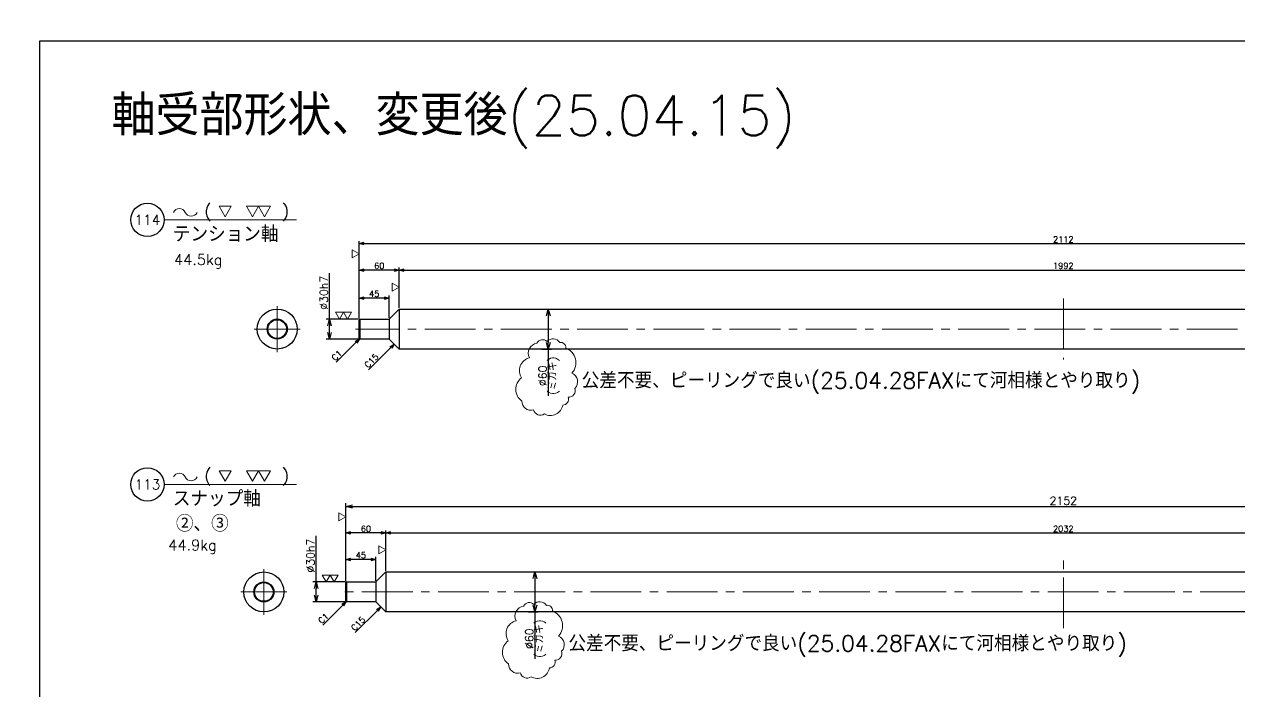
# Model space of a CAD drawing. Header units: millimetres. Extents: x -8731 to 85711, y -14522 to 31379.
# Drawn here: x 33650 to 35473, y 4888 to 5890 of the extents above; entities that cross this region are included whole.
import ezdxf
from ezdxf import colors
from ezdxf.entities.mleader import LeaderData, LeaderLine
from ezdxf.enums import TextEntityAlignment as Align
from ezdxf.math import Vec2, Vec3

# ---------------------------------------------------------------- set-up
doc = ezdxf.new("R2010")
doc.units = ezdxf.units.MM
doc.header["$LTSCALE"] = 4
doc.header["$PDMODE"] = 99
doc.header["$PDSIZE"] = 1
doc.linetypes.add('CENTER2', pattern=[28.575, 19.05, -3.175, 3.175, -3.175])
for name, color, linetype, lineweight in [('01_NORMAL', 7, 'Continuous', 25), ('02_SLIM', 4, 'Continuous', 13), ('05_CENTER', 4, 'CENTER2', 13), ('07_TEXT', 3, 'Continuous', 13), ('08_DIM', 3, 'Continuous', 13)]:
    doc.layers.add(name, color=color, linetype=linetype, lineweight=lineweight)
doc.styles.add('KSS_TXT', font='txt.shx', dxfattribs={"bigfont": 'extfont2.shx'})
doc.styles.get("Standard").update_dxf_attribs({"font": 'txt.shx', "bigfont": 'extfont2.shx'})
doc.dimstyles.new('KSS_DIM', dxfattribs={"dimscale": 3, "dimtxt": 3, "dimasz": 2.5, "dimexe": 1.25, "dimexo": 0.625, "dimtad": 1, "dimdsep": 46, "dimtxsty": 'KSS_TXT', "dimblk": 'OPEN30', "dimcen": 0, "dimazin": 2, "dimtfac": 0.75, "dimtmove": 0, "dimatfit": 3, "dimldrblk": 'OPEN30', "dimfxl": 1, "dimtolj": 1, "dimarcsym": 0})

# ---------------------------------------------------------------- blocks, each defined once
blk = doc.blocks.new('_Open30')
at = {"color": 0, "linetype": 'ByBlock', "lineweight": -2}
for p, q in [((-1, 0.27), (0, 0)), ((0, 0), (-1, -0.27)), ((0, 0), (-1, 0))]:
    blk.add_line(p, q, dxfattribs=at)
blk = doc.blocks.new('*D4457')
at = {"layer": '08_DIM', "color": 0, "lineweight": -2, "transparency": 16777216}
for p, q in [((34132, 5053.7), (34132, 5130.2)), ((34184.5, 5126.5), (34139.5, 5126.5)), ((34192, 5069.7), (34192, 5130.2))]:
    blk.add_line(p, q, dxfattribs=at)
at = {"layer": 'Defpoints', "color": 0, "transparency": 16777216}
for p in [(34132, 5126.5), (34192, 5067.9), (34132, 5051.9)]:
    blk.add_point(p, dxfattribs=at)
at = {"layer": '08_DIM', "color": 0, "lineweight": -2, "transparency": 16777216, "xscale": 7.5, "yscale": 7.5, "zscale": 7.5, "rotation": 180}
blk.add_blockref('_Open30', (34132, 5126.5), dxfattribs=at)
at = {"layer": '08_DIM', "color": 0, "lineweight": -2, "transparency": 16777216, "xscale": 7.5, "yscale": 7.5, "zscale": 7.5}
blk.add_blockref('_Open30', (34192, 5126.5), dxfattribs=at)
at = {"layer": '08_DIM', "color": 0, "transparency": 16777216, "insert": (34162, 5132.8), "char_height": 9, "attachment_point": 5, "style": 'KSS_TXT'}
blk.add_mtext('\\A1;60', dxfattribs=at)
blk = doc.blocks.new('*D4458')
at = {"layer": '08_DIM', "color": 0, "lineweight": -2, "transparency": 16777216}
for p, q in [((34132, 5054.4), (34132, 5171.2)), ((34142, 5166.2), (36274, 5166.2)), ((36284, 5054.4), (36284, 5171.2))]:
    blk.add_line(p, q, dxfattribs=at)
at = {"layer": 'Defpoints', "color": 0, "transparency": 16777216}
for p in [(36284, 5166.2), (34132, 5051.9), (36284, 5051.9)]:
    blk.add_point(p, dxfattribs=at)
at = {"layer": '08_DIM', "color": 0, "lineweight": -2, "transparency": 16777216, "xscale": 10, "yscale": 10, "zscale": 10, "rotation": 180}
blk.add_blockref('_Open30', (34132, 5166.2), dxfattribs=at)
at = {"layer": '08_DIM', "color": 0, "lineweight": -2, "transparency": 16777216, "xscale": 10, "yscale": 10, "zscale": 10}
blk.add_blockref('_Open30', (36284, 5166.2), dxfattribs=at)
at = {"layer": '08_DIM', "color": 0, "transparency": 16777216, "insert": (35208, 5174.7), "char_height": 12, "attachment_point": 5, "style": 'KSS_TXT'}
blk.add_mtext('\\A1;2152', dxfattribs=at)
blk = doc.blocks.new('*D4459')
at = {"layer": '08_DIM', "color": 0, "lineweight": -2, "transparency": 16777216}
for p, q in [((34087.4, 5052.9), (34087.4, 5121.9)), ((34130.5, 5052.9), (34082.4, 5052.9)), ((34087.4, 5032.9), (34087.4, 5042.9)), ((34130.5, 5022.9), (34082.4, 5022.9))]:
    blk.add_line(p, q, dxfattribs=at)
at = {"layer": 'Defpoints', "color": 0, "transparency": 16777216}
for p in [(34087.4, 5052.9), (34133, 5052.9), (34133, 5022.9)]:
    blk.add_point(p, dxfattribs=at)
at = {"layer": '08_DIM', "color": 0, "lineweight": -2, "transparency": 16777216, "xscale": 10, "yscale": 10, "zscale": 10}
for p, rotation in [((34087.4, 5052.9), 90), ((34087.4, 5022.9), 270)]:
    blk.add_blockref('_Open30', p, dxfattribs=dict(at, rotation=rotation))
at = {"layer": '08_DIM', "color": 0, "transparency": 16777216, "insert": (34078.9, 5092.4), "char_height": 12, "attachment_point": 5, "rotation": 90, "style": 'KSS_TXT'}
blk.add_mtext('\\A1;%%C30h7', dxfattribs=at)
blk = doc.blocks.new('*D4460')
at = {"layer": '08_DIM', "color": 0, "lineweight": -2, "transparency": 16777216}
for p, q in [((34405.8, 5067.9), (34420.6, 5067.9)), ((34415.6, 5057.9), (34415.6, 5017.9)), ((34405.8, 5007.9), (34420.6, 5007.9)), ((34415.6, 5007.9), (34415.6, 4937.7))]:
    blk.add_line(p, q, dxfattribs=at)
at = {"layer": 'Defpoints', "color": 0, "transparency": 16777216}
for p in [(34403.3, 5067.9), (34403.3, 5007.9), (34415.6, 5007.9)]:
    blk.add_point(p, dxfattribs=at)
at = {"layer": '08_DIM', "color": 0, "lineweight": -2, "transparency": 16777216, "xscale": 10, "yscale": 10, "zscale": 10}
for p, rotation in [((34415.6, 5067.9), 90), ((34415.6, 5007.9), 270)]:
    blk.add_blockref('_Open30', p, dxfattribs=dict(at, rotation=rotation))
at = {"layer": '08_DIM', "color": 0, "transparency": 16777216, "char_height": 12, "attachment_point": 5, "rotation": 90, "style": 'KSS_TXT'}
for s, insert in [('\\A1;%%C60', (34407.1, 4967.8)), ('\\A1;(ミガキ)', (34424.1, 4967.8))]:
    blk.add_mtext(s, dxfattribs=dict(at, insert=insert))
blk = doc.blocks.new('*D4461')
at = {"layer": '08_DIM', "color": 0, "lineweight": -2, "transparency": 16777216}
blk.add_line((34127.2, 5018.1), (34097.3, 4988.1), dxfattribs=at)
at = {"layer": 'Defpoints', "color": 0, "transparency": 16777216}
for p in [(34132.5, 5023.4), (34087.4, 4978.2), (34087.4, 4978.2)]:
    blk.add_point(p, dxfattribs=at)
at = {"layer": '08_DIM', "color": 0, "lineweight": -2, "transparency": 16777216, "xscale": 7.5, "yscale": 7.5, "zscale": 7.5, "rotation": 45}
blk.add_blockref('_Open30', (34132.5, 5023.4), dxfattribs=at)
at = {"layer": '08_DIM', "color": 0, "transparency": 16777216, "insert": (34098.3, 4998.2), "char_height": 9, "attachment_point": 5, "rotation": 45, "style": 'KSS_TXT'}
blk.add_mtext('\\A1;C1', dxfattribs=at)
blk = doc.blocks.new('p1ba02')
for p, q in [((-1.5, 2.6), (1.5, 2.6)), ((0, 0), (-1.5, 2.6)), ((1.5, 2.6), (0, 0)), ((3, 0), (1.5, 2.6)), ((1.5, 2.6), (4.5, 2.6)), ((4.5, 2.6), (3, 0))]:
    blk.add_line(p, q)
blk = doc.blocks.new('p1ba01')
for p, q in [((0, 0), (-1.5, 2.6)), ((-1.5, 2.6), (1.5, 2.6)), ((1.5, 2.6), (0, 0))]:
    blk.add_line(p, q)
blk = doc.blocks.new('*D4462')
at = {"layer": '08_DIM', "color": 0, "lineweight": -2, "transparency": 16777216}
blk.add_line((34179.2, 5010.1), (34146.1, 4976.9), dxfattribs=at)
at = {"layer": 'Defpoints', "color": 0, "transparency": 16777216}
for p in [(34184.5, 5015.4), (34139.4, 4970.2), (34139.4, 4970.2)]:
    blk.add_point(p, dxfattribs=at)
at = {"layer": '08_DIM', "color": 0, "lineweight": -2, "transparency": 16777216, "xscale": 7.5, "yscale": 7.5, "zscale": 7.5, "rotation": 44.99999999999675}
blk.add_blockref('_Open30', (34184.5, 5015.4), dxfattribs=at)
at = {"layer": '08_DIM', "color": 0, "transparency": 16777216, "insert": (34150.3, 4990.2), "char_height": 9, "attachment_point": 5, "rotation": 45, "style": 'KSS_TXT'}
blk.add_mtext('\\A1;C15', dxfattribs=at)
blk = doc.blocks.new('*D4463')
at = {"layer": '08_DIM', "color": 0, "lineweight": -2, "transparency": 16777216}
for p, q in [((34192, 5069.7), (34192, 5130.2)), ((34199.5, 5126.5), (36216.5, 5126.5)), ((36224, 5069.7), (36224, 5130.2))]:
    blk.add_line(p, q, dxfattribs=at)
at = {"layer": 'Defpoints', "color": 0, "transparency": 16777216}
for p in [(36224, 5126.5), (34192, 5067.9), (36224, 5067.9)]:
    blk.add_point(p, dxfattribs=at)
at = {"layer": '08_DIM', "color": 0, "lineweight": -2, "transparency": 16777216, "xscale": 7.5, "yscale": 7.5, "zscale": 7.5, "rotation": 180}
blk.add_blockref('_Open30', (34192, 5126.5), dxfattribs=at)
at = {"layer": '08_DIM', "color": 0, "lineweight": -2, "transparency": 16777216, "xscale": 7.5, "yscale": 7.5, "zscale": 7.5}
blk.add_blockref('_Open30', (36224, 5126.5), dxfattribs=at)
at = {"layer": '08_DIM', "color": 0, "transparency": 16777216, "insert": (35208, 5132.8), "char_height": 9, "attachment_point": 5, "style": 'KSS_TXT'}
blk.add_mtext('\\A1;2032', dxfattribs=at)
blk = doc.blocks.new('AM_BALLOON1')
at = {"transparency": 16777216}
blk.add_circle((0, 0), 5, dxfattribs=at)
blk.add_attdef('B_NUMBER', text='', height=3, dxfattribs=at).set_placement((0, 0), align=Align.MIDDLE_CENTER)
blk = doc.blocks.new('_OPEN')
at = {"color": 0, "linetype": 'ByBlock'}
for p, q in [((-1, 0.167), (0, 0)), ((0, 0), (-1, -0.167)), ((0, 0), (-1, 0))]:
    blk.add_line(p, q, dxfattribs=at)
blk = doc.blocks.new('p1ba05')
for centre, start, end in [((-2.95, 0.29), 24.2276, 155.5758), ((0, 1.62), 204.2276, 335.5758)]:
    blk.add_arc(centre, 1.62, start, end)
blk = doc.blocks.new('*D4464')
at = {"layer": '08_DIM', "color": 0, "lineweight": -2, "transparency": 16777216}
for p, q in [((34152, 5448.3), (34152, 5524.8)), ((34212, 5464.3), (34212, 5524.8)), ((34204.5, 5521), (34159.5, 5521))]:
    blk.add_line(p, q, dxfattribs=at)
at = {"layer": 'Defpoints', "color": 0, "transparency": 16777216}
for p in [(34152, 5521), (34212, 5462.4), (34152, 5446.4)]:
    blk.add_point(p, dxfattribs=at)
at = {"layer": '08_DIM', "color": 0, "lineweight": -2, "transparency": 16777216, "xscale": 7.5, "yscale": 7.5, "zscale": 7.5, "rotation": 180}
blk.add_blockref('_Open30', (34152, 5521), dxfattribs=at)
at = {"layer": '08_DIM', "color": 0, "lineweight": -2, "transparency": 16777216, "xscale": 7.5, "yscale": 7.5, "zscale": 7.5}
blk.add_blockref('_Open30', (34212, 5521), dxfattribs=at)
at = {"layer": '08_DIM', "color": 0, "transparency": 16777216, "insert": (34182, 5527.4), "char_height": 9, "attachment_point": 5, "style": 'KSS_TXT'}
blk.add_mtext('\\A1;60', dxfattribs=at)
blk = doc.blocks.new('*D4465')
at = {"layer": '08_DIM', "color": 0, "lineweight": -2, "transparency": 16777216}
for p, q in [((34152, 5448.3), (34152, 5564.5)), ((34159.5, 5560.8), (36256.5, 5560.8)), ((36264, 5448.3), (36264, 5564.5))]:
    blk.add_line(p, q, dxfattribs=at)
at = {"layer": 'Defpoints', "color": 0, "transparency": 16777216}
for p in [(36264, 5560.8), (34152, 5446.4), (36264, 5446.4)]:
    blk.add_point(p, dxfattribs=at)
at = {"layer": '08_DIM', "color": 0, "lineweight": -2, "transparency": 16777216, "xscale": 7.5, "yscale": 7.5, "zscale": 7.5, "rotation": 180}
blk.add_blockref('_Open30', (34152, 5560.8), dxfattribs=at)
at = {"layer": '08_DIM', "color": 0, "lineweight": -2, "transparency": 16777216, "xscale": 7.5, "yscale": 7.5, "zscale": 7.5}
blk.add_blockref('_Open30', (36264, 5560.8), dxfattribs=at)
at = {"layer": '08_DIM', "color": 0, "transparency": 16777216, "insert": (35208, 5567.1), "char_height": 9, "attachment_point": 5, "style": 'KSS_TXT'}
blk.add_mtext('\\A1;2112', dxfattribs=at)
blk = doc.blocks.new('*D4466')
at = {"layer": '08_DIM', "color": 0, "lineweight": -2, "transparency": 16777216}
for p, q in [((34107.4, 5447.4), (34107.4, 5516.4)), ((34150.5, 5447.4), (34102.4, 5447.4)), ((34107.4, 5427.4), (34107.4, 5437.4)), ((34150.5, 5417.4), (34102.4, 5417.4))]:
    blk.add_line(p, q, dxfattribs=at)
at = {"layer": 'Defpoints', "color": 0, "transparency": 16777216}
for p in [(34107.4, 5447.4), (34153, 5447.4), (34153, 5417.4)]:
    blk.add_point(p, dxfattribs=at)
at = {"layer": '08_DIM', "color": 0, "lineweight": -2, "transparency": 16777216, "xscale": 10, "yscale": 10, "zscale": 10}
for p, rotation in [((34107.4, 5447.4), 90), ((34107.4, 5417.4), 270)]:
    blk.add_blockref('_Open30', p, dxfattribs=dict(at, rotation=rotation))
at = {"layer": '08_DIM', "color": 0, "transparency": 16777216, "insert": (34098.9, 5486.9), "char_height": 12, "attachment_point": 5, "rotation": 90, "style": 'KSS_TXT'}
blk.add_mtext('\\A1;%%C30h7', dxfattribs=at)
blk = doc.blocks.new('*D4467')
at = {"layer": '08_DIM', "color": 0, "lineweight": -2, "transparency": 16777216}
for p, q in [((34425.8, 5462.4), (34440.6, 5462.4)), ((34435.6, 5452.4), (34435.6, 5412.4)), ((34425.8, 5402.4), (34440.6, 5402.4)), ((34435.6, 5402.4), (34435.6, 5332.2))]:
    blk.add_line(p, q, dxfattribs=at)
at = {"layer": 'Defpoints', "color": 0, "transparency": 16777216}
for p in [(34423.3, 5462.4), (34423.3, 5402.4), (34435.6, 5402.4)]:
    blk.add_point(p, dxfattribs=at)
at = {"layer": '08_DIM', "color": 0, "lineweight": -2, "transparency": 16777216, "xscale": 10, "yscale": 10, "zscale": 10}
for p, rotation in [((34435.6, 5462.4), 90), ((34435.6, 5402.4), 270)]:
    blk.add_blockref('_Open30', p, dxfattribs=dict(at, rotation=rotation))
at = {"layer": '08_DIM', "color": 0, "transparency": 16777216, "char_height": 12, "attachment_point": 5, "rotation": 90, "style": 'KSS_TXT'}
for s, insert in [('\\A1;(ミガキ)', (34444.1, 5362.3)), ('\\A1;%%C60', (34427.1, 5362.3))]:
    blk.add_mtext(s, dxfattribs=dict(at, insert=insert))
blk = doc.blocks.new('*D4468')
at = {"layer": '08_DIM', "color": 0, "lineweight": -2, "transparency": 16777216}
blk.add_line((34147.2, 5412.6), (34117.3, 5382.7), dxfattribs=at)
at = {"layer": 'Defpoints', "color": 0, "transparency": 16777216}
for p in [(34152.5, 5417.9), (34107.4, 5372.8), (34107.4, 5372.8)]:
    blk.add_point(p, dxfattribs=at)
at = {"layer": '08_DIM', "color": 0, "lineweight": -2, "transparency": 16777216, "xscale": 7.5, "yscale": 7.5, "zscale": 7.5, "rotation": 44.99999999999675}
blk.add_blockref('_Open30', (34152.5, 5417.9), dxfattribs=at)
at = {"layer": '08_DIM', "color": 0, "transparency": 16777216, "insert": (34118.3, 5392.8), "char_height": 9, "attachment_point": 5, "rotation": 45, "style": 'KSS_TXT'}
blk.add_mtext('\\A1;C1', dxfattribs=at)
blk = doc.blocks.new('*D4469')
at = {"layer": '08_DIM', "color": 0, "lineweight": -2, "transparency": 16777216}
blk.add_line((34199.2, 5404.6), (34166.1, 5371.5), dxfattribs=at)
at = {"layer": 'Defpoints', "color": 0, "transparency": 16777216}
for p in [(34204.5, 5409.9), (34159.4, 5364.8), (34159.4, 5364.8)]:
    blk.add_point(p, dxfattribs=at)
at = {"layer": '08_DIM', "color": 0, "lineweight": -2, "transparency": 16777216, "xscale": 7.5, "yscale": 7.5, "zscale": 7.5, "rotation": 44.99999999999348}
blk.add_blockref('_Open30', (34204.5, 5409.9), dxfattribs=at)
at = {"layer": '08_DIM', "color": 0, "transparency": 16777216, "insert": (34170.3, 5384.8), "char_height": 9, "attachment_point": 5, "rotation": 45, "style": 'KSS_TXT'}
blk.add_mtext('\\A1;C15', dxfattribs=at)
blk = doc.blocks.new('*D4470')
at = {"layer": '08_DIM', "color": 0, "lineweight": -2, "transparency": 16777216}
for p, q in [((34212, 5464.3), (34212, 5524.8)), ((36204, 5464.3), (36204, 5524.8)), ((34219.5, 5521), (36196.5, 5521))]:
    blk.add_line(p, q, dxfattribs=at)
at = {"layer": 'Defpoints', "color": 0, "transparency": 16777216}
for p in [(36204, 5521), (34212, 5462.4), (36204, 5462.4)]:
    blk.add_point(p, dxfattribs=at)
at = {"layer": '08_DIM', "color": 0, "lineweight": -2, "transparency": 16777216, "xscale": 7.5, "yscale": 7.5, "zscale": 7.5, "rotation": 180}
blk.add_blockref('_Open30', (34212, 5521), dxfattribs=at)
at = {"layer": '08_DIM', "color": 0, "lineweight": -2, "transparency": 16777216, "xscale": 7.5, "yscale": 7.5, "zscale": 7.5}
blk.add_blockref('_Open30', (36204, 5521), dxfattribs=at)
at = {"layer": '08_DIM', "color": 0, "transparency": 16777216, "insert": (35208, 5527.4), "char_height": 9, "attachment_point": 5, "style": 'KSS_TXT'}
blk.add_mtext('\\A1;1992', dxfattribs=at)
blk = doc.blocks.new('*D4414')
at = {"layer": '08_DIM', "color": 0, "lineweight": -2, "transparency": 16777216}
for p, q in [((34152, 5448.3), (34152, 5482.6)), ((34189.5, 5478.9), (34159.5, 5478.9)), ((34197, 5449.3), (34197, 5482.6))]:
    blk.add_line(p, q, dxfattribs=at)
at = {"layer": 'Defpoints', "color": 0, "transparency": 16777216}
for p in [(34152, 5478.9), (34152, 5446.4), (34197, 5447.4)]:
    blk.add_point(p, dxfattribs=at)
at = {"layer": '08_DIM', "color": 0, "lineweight": -2, "transparency": 16777216, "xscale": 7.5, "yscale": 7.5, "zscale": 7.5, "rotation": 180}
blk.add_blockref('_Open30', (34152, 5478.9), dxfattribs=at)
at = {"layer": '08_DIM', "color": 0, "lineweight": -2, "transparency": 16777216, "xscale": 7.5, "yscale": 7.5, "zscale": 7.5}
blk.add_blockref('_Open30', (34197, 5478.9), dxfattribs=at)
at = {"layer": '08_DIM', "color": 0, "transparency": 16777216, "insert": (34174.5, 5485.3), "char_height": 9, "attachment_point": 5, "style": 'KSS_TXT'}
blk.add_mtext('\\A1;45', dxfattribs=at)
blk = doc.blocks.new('*D4416')
at = {"layer": '08_DIM', "color": 0, "lineweight": -2, "transparency": 16777216}
for p, q in [((34132, 5053.7), (34132, 5090.5)), ((34169.5, 5086.8), (34139.5, 5086.8)), ((34177, 5054.7), (34177, 5090.5))]:
    blk.add_line(p, q, dxfattribs=at)
at = {"layer": 'Defpoints', "color": 0, "transparency": 16777216}
for p in [(34132, 5086.8), (34132, 5051.9), (34177, 5052.9)]:
    blk.add_point(p, dxfattribs=at)
at = {"layer": '08_DIM', "color": 0, "lineweight": -2, "transparency": 16777216, "xscale": 7.5, "yscale": 7.5, "zscale": 7.5, "rotation": 180}
blk.add_blockref('_Open30', (34132, 5086.8), dxfattribs=at)
at = {"layer": '08_DIM', "color": 0, "lineweight": -2, "transparency": 16777216, "xscale": 7.5, "yscale": 7.5, "zscale": 7.5}
blk.add_blockref('_Open30', (34177, 5086.8), dxfattribs=at)
at = {"layer": '08_DIM', "color": 0, "transparency": 16777216, "insert": (34154.5, 5093.1), "char_height": 9, "attachment_point": 5, "style": 'KSS_TXT'}
blk.add_mtext('\\A1;45', dxfattribs=at)

msp = doc.modelspace()

# ---------------------------------------------------------------- linework, layer by layer
at = {"color": 0}
for p, q in [((34212.01726, 5462.43461), (34197.01726, 5447.43461)), ((34212.01726, 5462.43461), (34212.01726, 5402.43461)), ((34152.01726, 5446.43461), (34153.01726, 5447.43461)), ((34152.01726, 5418.43461), (34152.01726, 5446.43461)), ((34153.01726, 5447.43461), (34197.01726, 5447.43461)), ((34197.01726, 5447.43461), (34197.01726, 5417.43461)), ((34153.01726, 5417.43461), (34152.01726, 5418.43461)), ((34197.01726, 5417.43461), (34153.01726, 5417.43461)), ((34197.01726, 5417.43461), (34212.01726, 5402.43461)), ((34192.01726, 5067.87006), (34177.01726, 5052.87006)), ((34192.01726, 5067.87006), (34192.01726, 5007.87006)), ((34132.01726, 5051.87006), (34133.01726, 5052.87006)), ((34132.01726, 5023.87006), (34132.01726, 5051.87006)), ((34133.01726, 5052.87006), (34177.01726, 5052.87006)), ((34177.01726, 5052.87006), (34177.01726, 5022.87006)), ((34133.01726, 5022.87006), (34132.01726, 5023.87006)), ((34177.01726, 5022.87006), (34133.01726, 5022.87006)), ((34177.01726, 5022.87006), (34192.01726, 5007.87006))]:
    msp.add_line(p, q, dxfattribs=at)
for p, q in [((34153.01726, 5447.43461), (34153.01726, 5417.43461)), ((34133.01726, 5052.87006), (34133.01726, 5022.87006))]:
    msp.add_line(p, q)
for points in [[(34212.01726, 5462.43461), (36204.01726, 5462.43461)], [(36204.01726, 5402.43461), (34212.01726, 5402.43461)], [(34192.01726, 5067.87006), (36224.01726, 5067.87006)], [(36224.01726, 5007.87006), (34192.01726, 5007.87006)]]:
    msp.add_lwpolyline(points, dxfattribs=at)
for centre, radius in [((34028.96931, 5432.43461), 30), ((34028.96931, 5432.43461), 14), ((34008.96931, 5037.87006), 30), ((34008.96931, 5037.87006), 14)]:
    msp.add_circle(centre, radius, dxfattribs=at)
at = {"layer": '01_NORMAL'}
for centre in [(34028.96931, 5432.43461), (34008.96931, 5037.87006)]:
    msp.add_circle(centre, 15, dxfattribs=at)
at = {"layer": '02_SLIM', "color": 1}
for points in [[(34470.97245, 5366.29266, -0.52056705), (34475.56364, 5343.34672, -0.52056705), (34465.36101, 5330.08907, -0.52056705), (34457.19888, 5318.36115, -0.52056705), (34429.65176, 5305.1035, -0.52056705), (34413.32751, 5311.22241, -0.52056705), (34395.98301, 5324.48006, -0.52056705), (34395.47289, 5359.15392, -0.52056705), (34407.20593, 5389.23858, -0.52056705), (34418.42884, 5411.16471, -0.52056705), (34433.73281, 5413.71425, -0.52056705), (34452.6077, 5412.18452, -0.52056705), (34461.79007, 5404.02597, -0.52056705)], [(34450.97245, 4971.72811, -0.52056705), (34455.56364, 4948.78217, -0.52056705), (34445.36101, 4935.52452, -0.52056705), (34437.19888, 4923.7966, -0.52056705), (34409.65176, 4910.53895, -0.52056705), (34393.32751, 4916.65786, -0.52056705), (34375.98301, 4929.91551, -0.52056705), (34375.47289, 4964.58937, -0.52056705), (34387.20593, 4994.67403, -0.52056705), (34398.42884, 5016.60015, -0.52056705), (34413.73281, 5019.1497, -0.52056705), (34432.6077, 5017.61997, -0.52056705), (34441.79007, 5009.46142, -0.52056705)]]:
    msp.add_lwpolyline(points, format="xyb", close=True, dxfattribs=at)
at = {"layer": '05_CENTER'}
for p, q in [((35208.01726, 5478.11527), (35208.01726, 5386.75394)), ((34028.96931, 5397.9704), (34028.96931, 5466.89881)), ((34063.43351, 5432.43461), (33994.50511, 5432.43461)), ((36269.55599, 5432.43461), (34146.47852, 5432.43461)), ((35208.01726, 4983.43097), (35208.01726, 5092.30914)), ((34008.96931, 5003.40585), (34008.96931, 5072.33426)), ((34043.43351, 5037.87006), (33974.50511, 5037.87006)), ((36289.55599, 5037.87006), (34126.47852, 5037.87006))]:
    msp.add_line(p, q, dxfattribs=at)
at = {"layer": '08_DIM'}
for p, q in [((33859.38043, 5596.31094), (34058.01428, 5596.31094)), ((33859.38043, 5199.33669), (34058.01428, 5199.33669))]:
    msp.add_line(p, q, dxfattribs=at)
at = {"layer": 'Defpoints'}
msp.add_lwpolyline([(33672.53496, 4115.50865), (36641.12093, 4115.50865), (36641.12093, 5864.38367), (33672.53496, 5864.38367)], close=True, dxfattribs=at)

# ---------------------------------------------------------------- block references
at = {"layer": '08_DIM'}
for name, p, xscale, yscale, zscale in [('p1ba01', (33951.06368, 5601.07981), 6, 6, 6), ('p1ba02', (33991.95303, 5601.05768), 6, 6, 6), ('p1ba05', (33899.85991, 5601.7813), 6, 6, 6), ('p1ba02', (34122.41733, 5447.43461), 4, 4, 4), ('p1ba05', (33899.85991, 5204.80705), 6, 6, 6), ('p1ba01', (33951.06368, 5204.10557), 6, 6, 6), ('p1ba02', (33991.95303, 5204.08344), 6, 6, 6), ('p1ba02', (34102.41733, 5052.87006), 4, 4, 4)]:
    msp.add_blockref(name, p, dxfattribs=dict(at, xscale=xscale, yscale=yscale, zscale=zscale))
at = {"layer": '08_DIM', "xscale": 4, "yscale": 4, "zscale": 4, "rotation": 90}
for p in [(34152.01726, 5545.17138), (34212.01726, 5495.47898), (34132.01726, 5150.60682), (34192.01726, 5100.91443)]:
    msp.add_blockref('p1ba01', p, dxfattribs=at)

# ---------------------------------------------------------------- texts
at = {"layer": '07_TEXT', "style": 'KSS_TXT'}
for p in [(33919.40487, 5600.62834), (33919.40487, 5203.6541)]:
    msp.add_text('(      )', height=18, dxfattribs=at).set_placement(p)
at = {"layer": '07_TEXT', "ltscale": 2, "attachment_point": 1}
for s, width, heights, insert, char_height in [('軸受部形状、変更後(25.04.15)', 1136.6701414, [131.64364], (33780.48986, 5783.19713), 60), ('テンション軸', 175.2895691, [21.31559], (33872.40605, 5586.98957), 24), ('公差不要、ピーリングで良い(25.04.28FAXにて河相様とやり取り)', 1136.6701414, [131.64364], (34485.74753, 5367.30184), 24), ('スナップ軸', 175.2895691, [21.31559], (33872.40605, 5190.01533), 24), ('②、③', 175.2895691, [36.92772], (33877.02081, 5152.49467), 24), ('公差不要、ピーリングで良い(25.04.28FAXにて河相様とやり取り)', 1136.6701414, [131.64364], (34465.74753, 4972.73729), 24)]:
    msp.add_mtext_dynamic_manual_height_columns(s, width=width, gutter_width=15, heights=heights, dxfattribs=dict(at, insert=insert, char_height=char_height))
at = {"layer": '08_DIM', "color": 6, "style": 'KSS_TXT'}
for s, p in [('44.5kg', (33874.21085, 5528.66276)), ('44.9kg', (33865.55869, 5100.27582))]:
    msp.add_text(s, height=16, dxfattribs=at).set_placement(p)

# ---------------------------------------------------------------- dimensions: what is measured, and where the dimension line sits
at = {"layer": '08_DIM'}
for base, p1, p2, override, picture, middle in [((36264.01726, 5560.75282), (34152.01726, 5446.43461), (36264.01726, 5446.43461), {"dimarcsym": 1}, '*D4465', (35208.01726, 5567.12782)), ((34152.01726, 5521.02336), (34212.01726, 5462.43461), (34152.01726, 5446.43461), {"dimarcsym": 1}, '*D4464', (34182.01726, 5527.39836)), ((36204.01726, 5521.02336), (34212.01726, 5462.43461), (36204.01726, 5462.43461), {"dimarcsym": 1}, '*D4470', (35208.01726, 5527.39836)), ((34152.01726, 5478.87991), (34197.01726, 5447.43461), (34152.01726, 5446.43461), {"dimarcsym": 1}, '*D4414', (34174.51726, 5485.25491)), ((36284.01726, 5166.18827), (34132.01726, 5051.87006), (36284.01726, 5051.87006), {"dimscale": 4, "dimarcsym": 1}, '*D4458', (35208.01726, 5174.68827)), ((34132.01726, 5126.45881), (34192.01726, 5067.87006), (34132.01726, 5051.87006), {"dimarcsym": 1}, '*D4457', (34162.01726, 5132.83381)), ((36224.01726, 5126.45881), (34192.01726, 5067.87006), (36224.01726, 5067.87006), {"dimarcsym": 1}, '*D4463', (35208.01726, 5132.83381)), ((34132.01726, 5086.77416), (34177.01726, 5052.87006), (34132.01726, 5051.87006), {"dimarcsym": 1}, '*D4416', (34154.51726, 5093.14916))]:
    dim = msp.add_linear_dim(base=base, p1=p1, p2=p2, dimstyle='KSS_DIM', override=override, dxfattribs=at)
    dim.commit()
    dim.dimension.update_dxf_attribs({"geometry": picture, "text_midpoint": middle})
for base, p1, p2, text, override, picture, middle in [((34107.39466, 5447.43461), (34153.01726, 5417.43461), (34153.01726, 5447.43461), '%%C<>h7', {"dimscale": 4, "dimarcsym": 1}, '*D4466', (34098.89466, 5486.93461)), ((34435.55121, 5402.43461), (34423.34728, 5462.43461), (34423.34728, 5402.43461), '%%C<>', {"dimscale": 4, "dimpost": '\\X(ミガキ)', "dimarcsym": 1}, '*D4467', (34435.55121, 5362.33461)), ((34087.39466, 5052.87006), (34133.01726, 5022.87006), (34133.01726, 5052.87006), '%%C<>h7', {"dimscale": 4, "dimarcsym": 1}, '*D4459', (34078.89466, 5092.37006)), ((34415.55121, 5007.87006), (34403.34728, 5067.87006), (34403.34728, 5007.87006), '%%C<>', {"dimscale": 4, "dimpost": '\\X(ミガキ)', "dimarcsym": 1}, '*D4460', (34415.55121, 4967.77006))]:
    dim = msp.add_linear_dim(base=base, p1=p1, p2=p2, angle=90, text=text, dimstyle='KSS_DIM', override=override, dxfattribs=at)
    dim.commit()
    dim.dimension.update_dxf_attribs({"geometry": picture, "text_midpoint": middle})
for base, p1, p2, text, picture, middle in [((34107.37558, 5372.79292), (34152.51726, 5417.93461), (34107.37558, 5372.79292), 'C1', '*D4468', (34122.84706, 5388.26441)), ((34159.37558, 5364.79292), (34204.51726, 5409.93461), (34159.37558, 5364.79292), 'C15', '*D4469', (34174.84706, 5380.26441)), ((34087.37558, 4978.22837), (34132.51726, 5023.37006), (34087.37558, 4978.22837), 'C1', '*D4461', (34102.84706, 4993.69986)), ((34139.37558, 4970.22837), (34184.51726, 5015.37006), (34139.37558, 4970.22837), 'C15', '*D4462', (34154.84706, 4985.69986))]:
    dim = msp.add_linear_dim(base=base, p1=p1, p2=p2, angle=225, text=text, dimstyle='KSS_DIM', override={"dimse1": 1, "dimse2": 1, "dimsd2": 1, "dimarcsym": 1}, dxfattribs=at)
    dim.commit()
    dim.dimension.update_dxf_attribs({"geometry": picture, "text_midpoint": middle, "dimtype": 161})

# ---------------------------------------------------------------- leaders
ml = msp.add_multileader_block('Standard', dxfattribs=at)
ml.set_content('AM_BALLOON1', color=256, scale=15)
ml.set_attribute('B_NUMBER', 'D', width=0)
ml.set_leader_properties(color=256, linetype='ByLayer', lineweight=-1)
ml.set_arrow_properties(name='OPEN')
ml.build(insert=Vec2(0, 0))
ml.multileader.update_dxf_attribs({"leader_type": 0, "has_dogleg": 0, "text_right_attachment_type": 6, "dogleg_length": 0, "arrow_head_size": 30, "scale": 15, "block_connection_type": 1})
ctx = ml.context
ctx.base_point, ctx.scale, ctx.char_height, ctx.arrow_head_size, ctx.landing_gap_size, ctx.plane_origin = Vec3(71378.15101, 6803.23474), 15, 60, 30, 30, Vec3(71378.15101, 6803.23474)
ctx.right_attachment, ctx.attachment_type = 6, 1
notes = []
notes.append((ctx, [(0, (0, 0, 0), (0, 0), (1, 0), 1, [])]))
ctx.block.insert = Vec3(71378.15101, 6803.23474)
ml = msp.add_multileader_block('Standard', dxfattribs=at)
ml.set_content('AM_BALLOON1', color=256, scale=5)
ml.set_attribute('B_NUMBER', '114', width=0)
ml.set_leader_properties(color=256, linetype='ByLayer', lineweight=-1)
ml.set_arrow_properties(name='OPEN')
ml.build(insert=Vec2(0, 0))
ml.multileader.update_dxf_attribs({"leader_type": 0, "has_dogleg": 0, "text_right_attachment_type": 6, "dogleg_length": 0, "arrow_head_size": 10, "scale": 2.5, "block_connection_type": 1})
ctx = ml.context
ctx.base_point, ctx.scale, ctx.char_height, ctx.arrow_head_size, ctx.landing_gap_size, ctx.plane_origin = Vec3(33834.34528, 5596.34315), 2.5, 20, 10, 10, Vec3(33834.34528, 5596.34315)
ctx.right_attachment, ctx.attachment_type = 6, 1
notes.append((ctx, [(0, (0, 0, 0), (0, 0), (1, 0), 1, [])]))
ctx.block.insert = Vec3(33834.34528, 5596.34315)
ml = msp.add_multileader_block('Standard', dxfattribs=at)
ml.set_content('AM_BALLOON1', color=256, scale=5)
ml.set_attribute('B_NUMBER', '113', width=0)
ml.set_leader_properties(color=256, linetype='ByLayer', lineweight=-1)
ml.set_arrow_properties(name='OPEN')
ml.build(insert=Vec2(0, 0))
ml.multileader.update_dxf_attribs({"leader_type": 0, "has_dogleg": 0, "text_right_attachment_type": 6, "dogleg_length": 0, "arrow_head_size": 10, "scale": 2.5, "block_connection_type": 1})
ctx = ml.context
ctx.base_point, ctx.scale, ctx.char_height, ctx.arrow_head_size, ctx.landing_gap_size, ctx.plane_origin = Vec3(33834.34528, 5199.36891), 2.5, 20, 10, 10, Vec3(33834.34528, 5199.36891)
ctx.right_attachment, ctx.attachment_type = 6, 1
notes.append((ctx, [(0, (0, 0, 0), (0, 0), (1, 0), 1, [])]))
ctx.block.insert = Vec3(33834.34528, 5199.36891)
for ctx, leaders in notes:
    for number, flags, end, landing, length, lines in leaders:
        leader = LeaderData()
        leader.index, (leader.has_last_leader_line, leader.has_dogleg_vector, leader.attachment_direction) = number, flags
        leader.last_leader_point, leader.dogleg_vector, leader.dogleg_length = Vec3(end), Vec3(landing), length
        for number, points, colour, breaks in lines:
            line = LeaderLine()
            line.index, line.vertices, line.color, line.breaks = number, Vec3.list(points), colors.encode_raw_color(colour), breaks
            leader.lines.append(line)
        ctx.leaders.append(leader)

doc.saveas('drawing.dxf')
